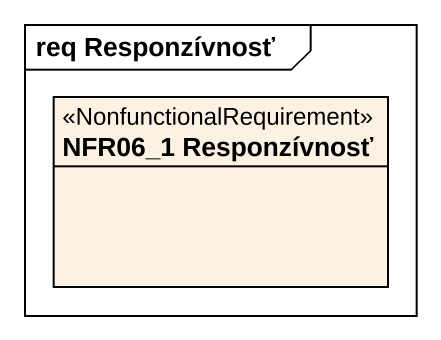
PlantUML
@startuml
mainframe req Responzívnosť
hide circle
hide empty members
class "NFR06_1 Responzívnosť" as NFR06_1_Responzívnosť <<NonfunctionalRequirement>>
@enduml
